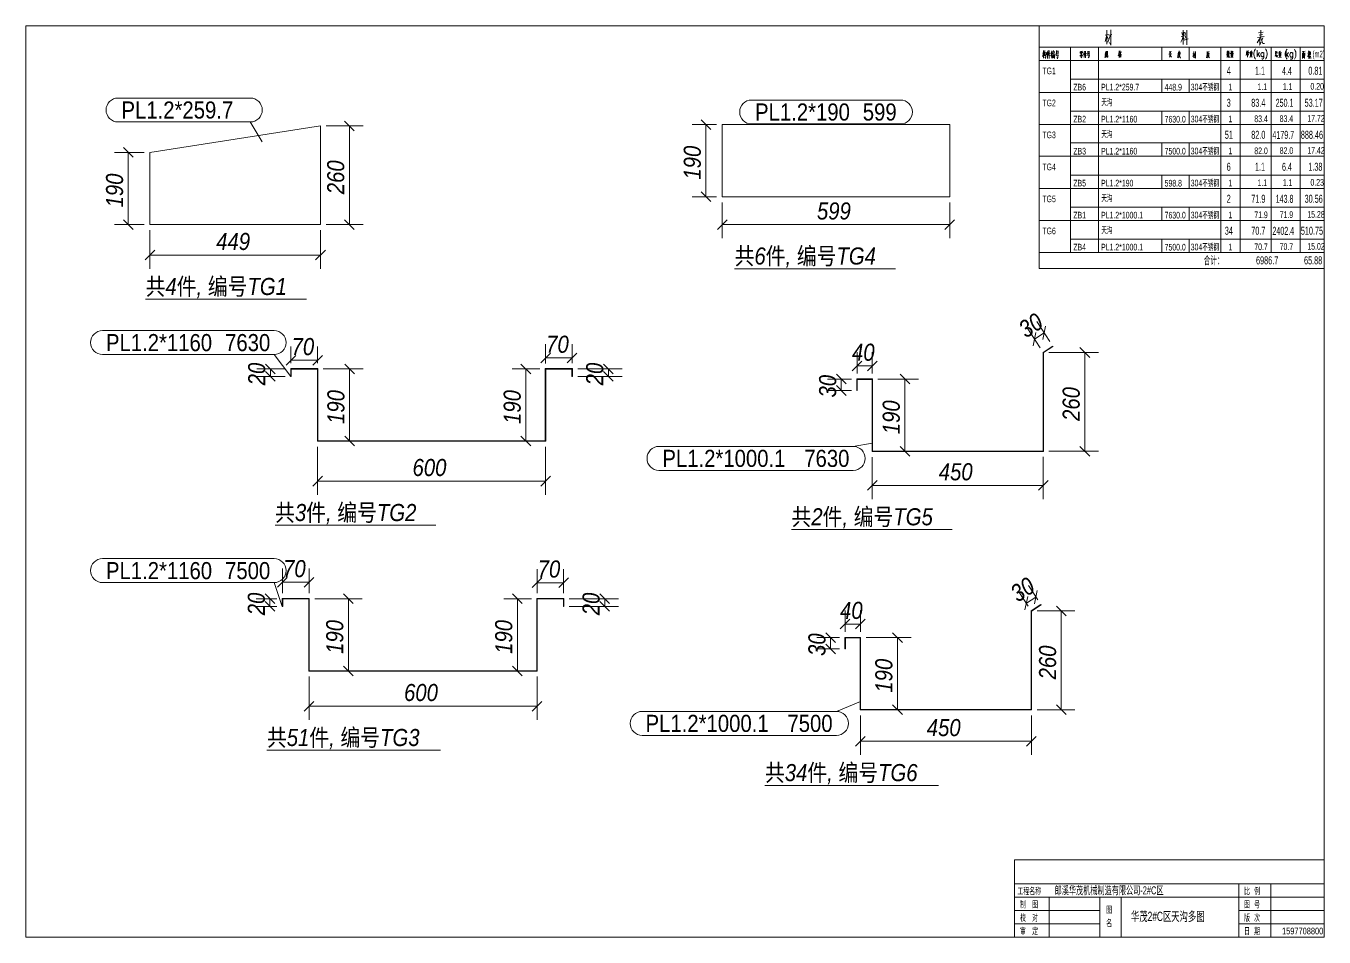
# Model space of a CAD drawing. Header units: millimetres. Extents: x 563 to 2432, y 35 to 580.
# Drawn here: x 1000.4 to 1228.1, y 35.3 to 195.2 of the extents above; entities that cross this region are included whole.
import ezdxf

# ---------------------------------------------------------------- set-up
doc = ezdxf.new("R2010")
doc.units = ezdxf.units.MM
doc.linetypes.add('XKITLINE00', pattern=[0])
for name, color, linetype, lineweight in [('DrawingSheet', 5, 'Continuous', 0), ('OtherObjectType', 1, 'Continuous', 0), ('Part', 2, 'Continuous', 0), ('PartMark', 3, 'Continuous', 0), ('Z-DIMENSIONS', 1, 'Continuous', 0)]:
    doc.layers.add(name, color=color, linetype=linetype, lineweight=lineweight)
doc.styles.add('Arial Italic', font='ariali.ttf')
doc.styles.add('Arial Narrow', font='arial.ttf')
doc.styles.add('宋体', font='arial.ttf')

msp = doc.modelspace()

# ---------------------------------------------------------------- linework, layer by layer
at = {"layer": 'DrawingSheet', "color": 5, "linetype": 'XKITLINE00', "lineweight": 0}
for p, q in [((1228.12, 195.16), (1000.36, 195.16)), ((1000.36, 195.16), (1000.36, 35.26)), ((1228.12, 35.26), (1228.12, 195.16)), ((1000.36, 35.26), (1228.12, 35.26))]:
    msp.add_line(p, q, dxfattribs=at)
at = {"layer": 'OtherObjectType', "color": 6, "linetype": 'XKITLINE00', "lineweight": 0}
for p, q in [((1178.14, 195.16), (1178.14, 189.12)), ((1178.14, 191.46), (1228.12, 191.46)), ((1183.66, 191.46), (1183.66, 189.12)), ((1188.53, 191.46), (1188.53, 189.12)), ((1199.67, 191.46), (1199.67, 189.12)), ((1204.44, 191.46), (1204.44, 189.12)), ((1210.01, 191.46), (1210.01, 189.12)), ((1213.43, 191.46), (1213.43, 189.12)), ((1218.86, 191.46), (1218.86, 189.12)), ((1223.91, 191.46), (1223.91, 189.12)), ((1178.14, 189.12), (1178.14, 185.85)), ((1228.12, 189.12), (1178.14, 189.12)), ((1183.66, 189.12), (1183.66, 185.85)), ((1188.53, 189.12), (1188.53, 185.85)), ((1210.01, 189.12), (1210.01, 185.85)), ((1213.43, 189.12), (1213.43, 185.85)), ((1218.86, 189.12), (1218.86, 185.85)), ((1223.91, 189.12), (1223.91, 185.85)), ((1178.14, 185.85), (1178.14, 183.51)), ((1183.66, 185.85), (1183.66, 183.51)), ((1183.66, 185.85), (1228.12, 185.85)), ((1188.53, 185.85), (1188.53, 183.51)), ((1199.67, 185.85), (1199.67, 183.51)), ((1204.44, 185.85), (1204.44, 183.51)), ((1210.01, 185.85), (1210.01, 183.51)), ((1213.43, 185.85), (1213.43, 183.51)), ((1218.86, 185.85), (1218.86, 183.51)), ((1223.91, 185.85), (1223.91, 183.51)), ((1178.14, 183.51), (1178.14, 180.23)), ((1228.12, 183.51), (1178.14, 183.51)), ((1183.66, 183.51), (1228.12, 183.51)), ((1183.66, 183.51), (1183.66, 180.23)), ((1188.53, 183.51), (1188.53, 180.23)), ((1210.01, 183.51), (1210.01, 180.23)), ((1213.43, 183.51), (1213.43, 180.23)), ((1218.86, 183.51), (1218.86, 180.23)), ((1223.91, 183.51), (1223.91, 180.23)), ((1178.14, 180.23), (1178.14, 177.89)), ((1183.66, 180.23), (1183.66, 177.89)), ((1183.66, 180.23), (1228.12, 180.23)), ((1188.53, 180.23), (1188.53, 177.89)), ((1199.67, 180.23), (1199.67, 177.89)), ((1204.44, 180.23), (1204.44, 177.89)), ((1210.01, 180.23), (1210.01, 177.89)), ((1213.43, 180.23), (1213.43, 177.89)), ((1218.86, 180.23), (1218.86, 177.89)), ((1223.91, 180.23), (1223.91, 177.89)), ((1178.14, 177.89), (1178.14, 174.62)), ((1228.12, 177.89), (1178.14, 177.89)), ((1183.66, 177.89), (1228.12, 177.89)), ((1183.66, 177.89), (1183.66, 174.62)), ((1188.53, 177.89), (1188.53, 174.62)), ((1210.01, 177.89), (1210.01, 174.62)), ((1213.43, 177.89), (1213.43, 174.62)), ((1218.86, 177.89), (1218.86, 174.62)), ((1223.91, 177.89), (1223.91, 174.62)), ((1178.14, 174.62), (1178.14, 172.28)), ((1183.66, 174.62), (1183.66, 172.28)), ((1183.66, 174.62), (1228.12, 174.62)), ((1188.53, 174.62), (1188.53, 172.28)), ((1199.67, 174.62), (1199.67, 172.28)), ((1204.44, 174.62), (1204.44, 172.28)), ((1210.01, 174.62), (1210.01, 172.28)), ((1213.43, 174.62), (1213.43, 172.28)), ((1218.86, 174.62), (1218.86, 172.28)), ((1223.91, 174.62), (1223.91, 172.28)), ((1178.14, 172.28), (1178.14, 169)), ((1228.12, 172.28), (1178.14, 172.28)), ((1183.66, 172.28), (1228.12, 172.28)), ((1183.66, 172.28), (1183.66, 169)), ((1188.53, 172.28), (1188.53, 169)), ((1210.01, 172.28), (1210.01, 169)), ((1213.43, 172.28), (1213.43, 169)), ((1218.86, 172.28), (1218.86, 169)), ((1223.91, 172.28), (1223.91, 169)), ((1178.14, 169), (1178.14, 166.66)), ((1183.66, 169), (1183.66, 166.66)), ((1183.66, 169), (1228.12, 169)), ((1188.53, 169), (1188.53, 166.66)), ((1199.67, 169), (1199.67, 166.66)), ((1204.44, 169), (1204.44, 166.66)), ((1210.01, 169), (1210.01, 166.66)), ((1213.43, 169), (1213.43, 166.66)), ((1218.86, 169), (1218.86, 166.66)), ((1223.91, 169), (1223.91, 166.66)), ((1178.14, 166.66), (1178.14, 163.38)), ((1228.12, 166.66), (1178.14, 166.66)), ((1183.66, 166.66), (1228.12, 166.66)), ((1183.66, 166.66), (1183.66, 163.38)), ((1188.53, 166.66), (1188.53, 163.38)), ((1210.01, 166.66), (1210.01, 163.38)), ((1213.43, 166.66), (1213.43, 163.38)), ((1218.86, 166.66), (1218.86, 163.38)), ((1223.91, 166.66), (1223.91, 163.38)), ((1178.14, 163.38), (1178.14, 161.04)), ((1183.66, 163.38), (1183.66, 161.04)), ((1183.66, 163.38), (1228.12, 163.38)), ((1188.53, 163.38), (1188.53, 161.04)), ((1199.67, 163.38), (1199.67, 161.04)), ((1204.44, 163.38), (1204.44, 161.04)), ((1210.01, 163.38), (1210.01, 161.04)), ((1213.43, 163.38), (1213.43, 161.04)), ((1218.86, 163.38), (1218.86, 161.04)), ((1223.91, 163.38), (1223.91, 161.04)), ((1178.14, 161.04), (1178.14, 157.77)), ((1228.12, 161.04), (1178.14, 161.04)), ((1183.66, 161.04), (1228.12, 161.04)), ((1183.66, 161.04), (1183.66, 157.77)), ((1188.53, 161.04), (1188.53, 157.77)), ((1210.01, 161.04), (1210.01, 157.77)), ((1213.43, 161.04), (1213.43, 157.77)), ((1218.86, 161.04), (1218.86, 157.77)), ((1223.91, 161.04), (1223.91, 157.77)), ((1178.14, 157.77), (1178.14, 155.43)), ((1183.66, 157.77), (1183.66, 155.43)), ((1183.66, 157.77), (1228.12, 157.77)), ((1188.53, 157.77), (1188.53, 155.43)), ((1199.67, 157.77), (1199.67, 155.43)), ((1204.44, 157.77), (1204.44, 155.43)), ((1210.01, 157.77), (1210.01, 155.43)), ((1213.43, 157.77), (1213.43, 155.43)), ((1218.86, 157.77), (1218.86, 155.43)), ((1223.91, 157.77), (1223.91, 155.43)), ((1178.14, 155.43), (1178.14, 152.62)), ((1178.14, 155.43), (1228.12, 155.43)), ((1183.66, 155.43), (1228.12, 155.43)), ((1178.14, 152.62), (1228.12, 152.62)), ((1124.7, 152.54), (1152.92, 152.54)), ((1021.35, 147.19), (1049.57, 147.19)), ((1044.07, 107.52), (1072.3, 107.52)), ((1134.68, 106.77), (1162.9, 106.77)), ((1042.64, 68.03), (1073.09, 68.03)), ((1130.02, 61.87), (1160.47, 61.87))]:
    msp.add_line(p, q, dxfattribs=at)
at = {"layer": 'OtherObjectType', "color": 2, "linetype": 'XKITLINE00', "lineweight": 0}
for p, q in [((1190.28, 193.68), (1189.73, 193.56)), ((1190.04, 191.94), (1190.04, 194.41)), ((1190.34, 193.53), (1190.91, 193.65)), ((1190.7, 194.49), (1190.7, 191.79)), ((1203.17, 194), (1203.26, 193.56)), ((1203.41, 194.41), (1203.41, 191.9)), ((1203.6, 194.06), (1203.48, 193.39)), ((1203.74, 194.02), (1203.84, 193.68)), ((1204.02, 191.85), (1204.02, 194.43)), ((1216.6, 193.94), (1217.47, 194.06)), ((1216.71, 193.56), (1217.34, 193.65)), ((1217.02, 194.43), (1217.02, 193.24)), ((1189.7, 192.46), (1190.04, 193.56)), ((1190.24, 192.98), (1190.04, 193.39)), ((1190.39, 192.81), (1190.17, 192.31)), ((1190.65, 193.59), (1190.39, 192.81)), ((1190.7, 191.79), (1190.46, 192.26)), ((1203.22, 192.78), (1203.01, 192.31)), ((1203.06, 193.3), (1203.65, 193.41)), ((1203.41, 193.35), (1203.22, 192.78)), ((1203.41, 193.24), (1203.58, 192.87)), ((1203.56, 192.66), (1204.28, 192.92)), ((1203.74, 193.48), (1203.86, 193.04)), ((1216.76, 192.78), (1216.38, 192.22)), ((1217.61, 193.3), (1216.45, 193.15)), ((1216.99, 193.21), (1216.76, 192.78)), ((1216.8, 191.81), (1217.11, 192.31)), ((1216.85, 192.87), (1216.85, 191.88)), ((1216.99, 193.15), (1217.39, 192.07)), ((1217.4, 193.07), (1217.19, 192.63)), ((1217.39, 192.07), (1217.65, 192.07)), ((1173.83, 48.83), (1228.12, 48.83)), ((1173.83, 48.83), (1173.83, 35.26)), ((1228.12, 48.83), (1228.12, 35.26)), ((1173.83, 35.26), (1228.12, 35.26))]:
    msp.add_line(p, q, dxfattribs=at)
at = {"layer": 'OtherObjectType', "color": 4, "linetype": 'XKITLINE00', "lineweight": 0}
for p, q in [((1178.7, 189.81), (1178.89, 190.4)), ((1179.02, 190.46), (1178.72, 190.4)), ((1178.89, 190.86), (1178.89, 189.5)), ((1178.89, 190.27), (1178.98, 190.15)), ((1179, 190.12), (1179.07, 190.43)), ((1179.2, 189.95), (1179.02, 189.89)), ((1179.05, 189.9), (1179.15, 190.3)), ((1179.07, 190.43), (1179.15, 190.86)), ((1179.07, 190.45), (1179.34, 190.51)), ((1179.26, 189.45), (1179.15, 189.7)), ((1179.24, 189.84), (1179.17, 190.05)), ((1179.3, 189.87), (1179.26, 189.45)), ((1179.34, 190.57), (1179.3, 189.87)), ((1179.69, 190.83), (1179.45, 190.12)), ((1179.6, 190.54), (1179.6, 189.46)), ((1179.67, 189.95), (1180.13, 190.01)), ((1179.77, 190.32), (1179.7, 190.04)), ((1179.8, 190.64), (1179.77, 190.32)), ((1179.78, 190.32), (1180.08, 190.36)), ((1179.92, 190.85), (1179.92, 189.42)), ((1180.23, 190.24), (1180.38, 190.32)), ((1180.43, 190.05), (1180.23, 189.93)), ((1180.23, 189.67), (1180.43, 189.87)), ((1180.38, 190.77), (1180.26, 190.26)), ((1180.43, 190.43), (1180.26, 189.95)), ((1180.47, 189.78), (1180.36, 189.49)), ((1180.51, 190.05), (1180.47, 189.78)), ((1180.54, 190.7), (1180.51, 190.05)), ((1180.81, 190.36), (1180.52, 190.32)), ((1180.54, 189.52), (1180.52, 190.18)), ((1180.54, 190.57), (1180.8, 190.61)), ((1180.54, 190.11), (1180.84, 190.15)), ((1180.6, 189.86), (1180.79, 189.89)), ((1180.64, 190.11), (1180.64, 189.59)), ((1180.65, 190.85), (1180.71, 190.67)), ((1180.73, 189.59), (1180.75, 190.14)), ((1180.81, 190.64), (1180.79, 190.36)), ((1180.84, 189.45), (1180.79, 189.58)), ((1180.86, 190.18), (1180.84, 189.45)), ((1181.01, 190.2), (1181.61, 190.26)), ((1181.49, 189.99), (1181.16, 189.93)), ((1181.18, 190.83), (1181.18, 190.33)), ((1181.18, 190.71), (1181.46, 190.76)), ((1181.49, 190.43), (1181.18, 190.4)), ((1181.23, 190.21), (1181.18, 189.95)), ((1181.36, 189.4), (1181.25, 189.65)), ((1181.49, 190.04), (1181.36, 189.4)), ((1181.49, 190.8), (1181.46, 190.43)), ((1185.42, 190.05), (1185.25, 189.84)), ((1185.34, 190.62), (1185.31, 190.38)), ((1185.34, 190.54), (1185.75, 190.6)), ((1185.37, 190.42), (1185.48, 190.45)), ((1185.37, 190.31), (1185.48, 190.33)), ((1185.38, 190.67), (1185.69, 190.72)), ((1185.55, 190.28), (1185.42, 190.05)), ((1185.45, 189.88), (1185.63, 189.92)), ((1185.46, 189.76), (1185.62, 189.58)), ((1185.49, 190.09), (1185.55, 189.97)), ((1185.65, 189.94), (1185.52, 189.69)), ((1185.53, 190.68), (1185.53, 190.32)), ((1185.53, 190.24), (1185.77, 189.92)), ((1185.58, 190.45), (1185.69, 190.47)), ((1185.58, 190.33), (1185.69, 190.36)), ((1185.76, 190.64), (1185.72, 190.45)), ((1185.77, 189.92), (1185.8, 189.92)), ((1186.08, 190.73), (1185.89, 190.14)), ((1186.01, 190.49), (1186.01, 189.6)), ((1186.1, 190.17), (1186.05, 189.93)), ((1186.08, 190), (1186.45, 190.05)), ((1186.13, 190.44), (1186.1, 190.17)), ((1186.17, 190.31), (1186.42, 190.34)), ((1186.28, 190.75), (1186.28, 189.56)), ((1186.55, 190.2), (1187.05, 190.25)), ((1186.94, 190.04), (1186.68, 189.98)), ((1186.69, 190.73), (1186.69, 190.32)), ((1186.69, 190.63), (1186.94, 190.65)), ((1186.94, 190.4), (1186.69, 190.38)), ((1186.73, 190.22), (1186.69, 190)), ((1186.84, 189.54), (1186.76, 189.75)), ((1186.96, 190.07), (1186.84, 189.54)), ((1186.94, 190.71), (1186.93, 190.4)), ((1189.74, 189.86), (1189.65, 189.62)), ((1189.91, 190.26), (1189.67, 190.21)), ((1189.69, 190.44), (1189.89, 190.48)), ((1189.8, 190.2), (1189.74, 189.86)), ((1189.89, 189.78), (1189.77, 189.64)), ((1189.79, 190.12), (1189.89, 189.9)), ((1189.83, 190.7), (1189.8, 190.2)), ((1189.99, 190.05), (1189.89, 189.78)), ((1189.95, 190.76), (1189.95, 190.08)), ((1190.14, 190.7), (1189.95, 190.67)), ((1190.04, 190.52), (1189.99, 190.05)), ((1190.05, 190.14), (1190.05, 189.73)), ((1190.05, 189.73), (1190.08, 189.68)), ((1190.08, 189.68), (1190.2, 189.68)), ((1190.12, 190.08), (1190.14, 190.75)), ((1190.2, 189.68), (1190.19, 189.95)), ((1192.16, 190.38), (1192.02, 189.91)), ((1192.05, 190.38), (1192.24, 190.43)), ((1192.16, 190.8), (1192.16, 189.65)), ((1192.16, 190.76), (1192.16, 189.64)), ((1192.16, 190.3), (1192.23, 190.14)), ((1192.35, 190.22), (1192.2, 189.99)), ((1192.36, 190.8), (1192.26, 190.36)), ((1192.32, 190.57), (1192.5, 190.61)), ((1192.32, 190.07), (1192.32, 189.64)), ((1192.32, 190.02), (1192.49, 190.04)), ((1192.32, 189.73), (1192.5, 189.76)), ((1192.33, 190.47), (1192.53, 190.07)), ((1192.4, 190.35), (1192.35, 190.22)), ((1192.51, 190.63), (1192.4, 190.35)), ((1192.49, 190.08), (1192.48, 189.76)), ((1192.53, 190.07), (1192.6, 190.07)), ((1200.88, 190.2), (1201.42, 190.27)), ((1201.19, 189.9), (1201.03, 189.67)), ((1201.06, 190.74), (1201.06, 189.7)), ((1201.19, 190.52), (1201.06, 190.34)), ((1201.13, 190.22), (1201.31, 189.74)), ((1201.28, 190.71), (1201.19, 190.52)), ((1201.31, 189.74), (1201.42, 189.76)), ((1202.48, 189.82), (1202.41, 189.61)), ((1202.54, 190.21), (1202.48, 189.82)), ((1202.49, 189.59), (1202.73, 189.81)), ((1202.56, 190.61), (1202.54, 190.21)), ((1202.56, 190.5), (1202.94, 190.57)), ((1202.57, 190.3), (1202.94, 190.35)), ((1202.64, 190.03), (1202.83, 190.07)), ((1202.64, 189.96), (1202.91, 189.59)), ((1202.67, 190.5), (1202.67, 190.12)), ((1202.67, 190.16), (1202.82, 190.18)), ((1202.7, 190.79), (1202.74, 190.58)), ((1202.73, 189.81), (1202.79, 189.92)), ((1202.79, 189.92), (1202.84, 190.1)), ((1202.8, 190.18), (1202.81, 190.52)), ((1202.91, 189.59), (1202.97, 189.59)), ((1205.1, 189.79), (1205.25, 190.28)), ((1205.36, 190.34), (1205.12, 190.28)), ((1205.25, 189.56), (1205.25, 190.66)), ((1205.34, 190.03), (1205.25, 190.21)), ((1205.41, 189.9), (1205.31, 189.69)), ((1205.38, 190.27), (1205.64, 190.32)), ((1205.52, 190.25), (1205.41, 189.9)), ((1205.54, 189.5), (1205.44, 189.7)), ((1205.54, 190.7), (1205.54, 189.5)), ((1207.57, 189.88), (1207.5, 189.57)), ((1207.6, 190.19), (1207.57, 189.88)), ((1207.61, 190.66), (1207.6, 190.19)), ((1207.94, 190.65), (1207.61, 190.53)), ((1207.73, 189.65), (1207.62, 189.54)), ((1207.63, 190.32), (1208.02, 190.41)), ((1207.69, 190.23), (1207.69, 189.81)), ((1207.92, 190.19), (1207.69, 190.14)), ((1207.78, 189.81), (1207.73, 189.65)), ((1207.81, 190.04), (1207.78, 189.81)), ((1207.8, 190.17), (1207.81, 190.55)), ((1207.83, 189.81), (1208, 189.55)), ((1207.93, 190.26), (1207.92, 189.79)), ((1211.2, 190.44), (1211.04, 190.09)), ((1211.07, 190.42), (1211.35, 190.48)), ((1211.07, 190.01), (1211.27, 190.08)), ((1211.18, 189.77), (1211.09, 189.66)), ((1211.11, 190.68), (1211.15, 190.5)), ((1211.19, 190.17), (1211.13, 189.89)), ((1211.13, 189.89), (1211.3, 189.77)), ((1211.24, 189.93), (1211.18, 189.77)), ((1211.2, 190.79), (1211.2, 190.19)), ((1211.2, 190.41), (1211.31, 190.24)), ((1211.28, 190.15), (1211.24, 189.93)), ((1211.3, 190.72), (1211.26, 190.46)), ((1211.39, 189.84), (1211.27, 189.64)), ((1211.36, 190.39), (1211.31, 190.14)), ((1211.33, 190.24), (1211.49, 189.69)), ((1211.39, 190.54), (1211.36, 190.39)), ((1211.36, 190.39), (1211.55, 190.42)), ((1211.42, 190.79), (1211.39, 190.54)), ((1211.44, 190.08), (1211.39, 189.84)), ((1211.47, 190.41), (1211.44, 190.08)), ((1211.49, 189.69), (1211.58, 189.69)), ((1211.68, 190.31), (1212.22, 190.35)), ((1211.71, 189.66), (1212.18, 189.7)), ((1211.8, 189.82), (1212.11, 189.84)), ((1211.83, 190.26), (1211.83, 189.91)), ((1211.83, 190.19), (1212.11, 190.22)), ((1212.11, 189.97), (1211.83, 189.95)), ((1211.84, 190.77), (1211.84, 190.4)), ((1211.84, 190.7), (1212.11, 190.72)), ((1211.84, 190.57), (1212.07, 190.59)), ((1212.11, 190.48), (1211.84, 190.45)), ((1211.87, 190.08), (1212.06, 190.09)), ((1211.97, 190.2), (1211.97, 189.69)), ((1212.12, 190.75), (1212.1, 190.48)), ((1212.12, 190.26), (1212.1, 189.97)), ((1214.41, 190.02), (1214.95, 190.08)), ((1214.54, 190.59), (1214.54, 190.14)), ((1214.84, 190.57), (1214.54, 190.52)), ((1214.54, 190.17), (1214.85, 190.21)), ((1214.58, 190.82), (1214.64, 190.6)), ((1214.58, 190.37), (1214.8, 190.39)), ((1214.7, 189.68), (1214.7, 190.54)), ((1214.8, 190.83), (1214.72, 190.57)), ((1214.85, 190.59), (1214.82, 190.21)), ((1215.05, 190.48), (1215.59, 190.57)), ((1215.59, 189.75), (1215.07, 189.7)), ((1215.33, 190.7), (1215.16, 190.63)), ((1215.16, 190.42), (1215.19, 189.98)), ((1215.18, 190.37), (1215.49, 190.41)), ((1215.47, 189.92), (1215.18, 189.88)), ((1215.51, 190.1), (1215.19, 190.06)), ((1215.2, 190.21), (1215.44, 190.24)), ((1215.44, 190.81), (1215.33, 190.7)), ((1215.33, 190.7), (1215.33, 189.73)), ((1215.5, 190.47), (1215.47, 190.11)), ((1215.85, 190.64), (1215.81, 190.36)), ((1215.81, 190.36), (1215.81, 190.14)), ((1215.81, 190.14), (1215.85, 189.86)), ((1215.93, 190.86), (1215.85, 190.64)), ((1215.85, 189.86), (1215.93, 189.64)), ((1216.02, 191.03), (1215.93, 190.86)), ((1215.93, 189.64), (1216.02, 189.47)), ((1216.1, 191.14), (1216.02, 191.03)), ((1216.02, 189.47), (1216.1, 189.36)), ((1216.39, 190.92), (1216.39, 189.75)), ((1216.81, 190.53), (1216.39, 189.97)), ((1216.56, 190.2), (1216.85, 189.75)), ((1217.1, 190.36), (1217.06, 190.2)), ((1217.06, 190.2), (1217.06, 190.08)), ((1217.06, 190.08), (1217.1, 189.92)), ((1217.19, 190.47), (1217.1, 190.36)), ((1217.1, 189.92), (1217.19, 189.8)), ((1217.27, 190.53), (1217.19, 190.47)), ((1217.19, 189.8), (1217.27, 189.75)), ((1217.27, 189.36), (1217.19, 189.42)), ((1217.39, 190.53), (1217.27, 190.53)), ((1217.27, 189.75), (1217.39, 189.75)), ((1217.39, 189.36), (1217.27, 189.36)), ((1217.47, 190.47), (1217.39, 190.53)), ((1217.39, 189.75), (1217.47, 189.8)), ((1217.47, 189.42), (1217.39, 189.36)), ((1217.56, 190.36), (1217.47, 190.47)), ((1217.47, 189.8), (1217.56, 189.92)), ((1217.52, 189.47), (1217.47, 189.42)), ((1217.56, 189.64), (1217.52, 189.47)), ((1217.56, 190.53), (1217.56, 189.64)), ((1217.85, 191.14), (1217.93, 191.03)), ((1217.93, 189.47), (1217.85, 189.36)), ((1217.93, 191.03), (1218.02, 190.86)), ((1218.02, 189.64), (1217.93, 189.47)), ((1218.02, 190.86), (1218.1, 190.64)), ((1218.1, 189.86), (1218.02, 189.64)), ((1218.1, 190.64), (1218.15, 190.36)), ((1218.15, 190.14), (1218.1, 189.86)), ((1218.15, 190.36), (1218.15, 190.14)), ((1219.6, 190.01), (1219.56, 189.83)), ((1219.6, 190.74), (1219.68, 190.56)), ((1219.6, 190.05), (1219.7, 189.83)), ((1219.61, 190.5), (1219.61, 190.13)), ((1219.61, 190.45), (1219.87, 190.49)), ((1219.85, 190.25), (1219.61, 190.21)), ((1219.7, 189.83), (1219.79, 189.73)), ((1219.71, 190.1), (1219.8, 189.96)), ((1219.85, 190.75), (1219.79, 190.49)), ((1219.79, 189.73), (1219.91, 189.67)), ((1219.87, 190.52), (1219.85, 190.25)), ((1219.91, 189.67), (1219.88, 189.9)), ((1219.9, 190.05), (1219.98, 189.87)), ((1220.11, 190.44), (1220.65, 190.52)), ((1220.65, 189.7), (1220.12, 189.65)), ((1220.39, 190.65), (1220.22, 190.58)), ((1220.22, 190.38), (1220.25, 189.94)), ((1220.23, 190.32), (1220.54, 190.36)), ((1220.53, 189.87), (1220.23, 189.83)), ((1220.57, 190.05), (1220.25, 190.01)), ((1220.26, 190.16), (1220.49, 190.19)), ((1220.5, 190.76), (1220.39, 190.65)), ((1220.39, 190.65), (1220.39, 189.69)), ((1220.56, 190.43), (1220.53, 190.07)), ((1221.37, 190.59), (1221.33, 190.31)), ((1221.33, 190.31), (1221.33, 190.1)), ((1221.33, 190.1), (1221.37, 189.82)), ((1221.45, 190.81), (1221.37, 190.59)), ((1221.37, 189.82), (1221.45, 189.59)), ((1221.54, 190.99), (1221.45, 190.81)), ((1221.45, 190.87), (1221.45, 189.7)), ((1221.87, 190.48), (1221.45, 189.92)), ((1221.45, 189.59), (1221.54, 189.42)), ((1221.63, 191.09), (1221.54, 190.99)), ((1221.54, 189.42), (1221.63, 189.31)), ((1221.61, 190.15), (1221.91, 189.7)), ((1222.16, 190.31), (1222.12, 190.15)), ((1222.12, 190.15), (1222.12, 190.04)), ((1222.12, 190.04), (1222.16, 189.87)), ((1222.24, 190.43), (1222.16, 190.31)), ((1222.16, 189.87), (1222.24, 189.76)), ((1222.32, 190.48), (1222.24, 190.43)), ((1222.24, 189.76), (1222.32, 189.7)), ((1222.32, 189.31), (1222.24, 189.37)), ((1222.45, 190.48), (1222.32, 190.48)), ((1222.32, 189.7), (1222.45, 189.7)), ((1222.45, 189.31), (1222.32, 189.31)), ((1222.53, 190.43), (1222.45, 190.48)), ((1222.45, 189.7), (1222.53, 189.76)), ((1222.53, 189.37), (1222.45, 189.31)), ((1222.62, 190.31), (1222.53, 190.43)), ((1222.53, 189.76), (1222.62, 189.87)), ((1222.58, 189.42), (1222.53, 189.37)), ((1222.62, 189.59), (1222.58, 189.42)), ((1222.62, 190.48), (1222.62, 189.59)), ((1222.91, 191.09), (1222.99, 190.99)), ((1222.99, 189.42), (1222.91, 189.31)), ((1222.99, 190.99), (1223.08, 190.81)), ((1223.08, 189.59), (1222.99, 189.42)), ((1223.08, 190.81), (1223.16, 190.59)), ((1223.16, 189.82), (1223.08, 189.59)), ((1223.16, 190.59), (1223.2, 190.31)), ((1223.2, 190.1), (1223.16, 189.82)), ((1223.2, 190.31), (1223.2, 190.1)), ((1224.79, 190.74), (1224.28, 190.66)), ((1224.35, 190.45), (1224.36, 189.45)), ((1224.72, 190.38), (1224.35, 190.32)), ((1224.36, 189.57), (1224.7, 189.63)), ((1224.47, 190.33), (1224.47, 189.6)), ((1224.56, 190.15), (1224.47, 190.12)), ((1224.47, 189.89), (1224.56, 189.93)), ((1224.5, 190.35), (1224.54, 190.71)), ((1224.6, 190.35), (1224.59, 189.61)), ((1224.7, 189.47), (1224.73, 190.47)), ((1225.36, 190.02), (1225.28, 189.75)), ((1225.3, 190.3), (1225.53, 190.36)), ((1225.51, 190.81), (1225.33, 190.53)), ((1225.43, 190.3), (1225.36, 190.02)), ((1225.43, 190.64), (1225.43, 189.42)), ((1225.43, 190.22), (1225.52, 190.04)), ((1225.62, 189.93), (1225.49, 189.4)), ((1225.57, 190.66), (1225.57, 190.04)), ((1225.57, 190.54), (1225.75, 190.6)), ((1225.75, 190.14), (1225.57, 190.09)), ((1225.72, 189.94), (1225.8, 189.45)), ((1225.76, 190.63), (1225.74, 190.14))]:
    msp.add_line(p, q, dxfattribs=at)
at = {"layer": 'OtherObjectType', "color": 3, "linetype": 'XKITLINE00', "lineweight": 0}
for p, q in [((1173.83, 44.62), (1228.12, 44.62)), ((1213.15, 44.62), (1213.15, 35.26)), ((1218.76, 44.62), (1218.76, 35.26)), ((1173.83, 42.28), (1228.12, 42.28)), ((1179.92, 42.28), (1179.92, 35.26)), ((1188.81, 42.28), (1188.81, 35.26)), ((1192.55, 42.28), (1192.55, 35.26)), ((1173.83, 39.94), (1188.81, 39.94)), ((1213.15, 39.94), (1228.12, 39.94)), ((1173.83, 37.6), (1188.81, 37.6)), ((1213.15, 37.6), (1228.12, 37.6))]:
    msp.add_line(p, q, dxfattribs=at)
at = {"layer": 'Part', "color": 2, "linetype": 'XKITLINE00', "lineweight": 0}
for p, q in [((1122.53, 177.86), (1162.45, 177.86)), ((1122.53, 165.19), (1122.53, 177.86)), ((1162.45, 177.86), (1162.45, 165.19)), ((1022.11, 172.98), (1052.04, 177.63)), ((1052.04, 177.63), (1052.04, 160.31)), ((1022.11, 160.31), (1022.11, 172.98)), ((1162.45, 165.19), (1122.53, 165.19)), ((1052.04, 160.31), (1022.11, 160.31)), ((1180.52, 138.97), (1178.82, 137.87)), ((1180.56, 138.91), (1180.52, 138.97)), ((1178.82, 120.55), (1178.82, 137.87)), ((1180.56, 138.91), (1178.9, 137.83)), ((1178.9, 120.47), (1178.9, 137.83)), ((1046.82, 135.02), (1051.57, 135.02)), ((1046.82, 135.02), (1046.82, 133.64)), ((1046.9, 134.94), (1051.49, 134.94)), ((1046.9, 134.94), (1046.9, 133.64)), ((1051.49, 134.94), (1051.49, 122.27)), ((1051.57, 122.35), (1051.57, 135.02)), ((1096.23, 135.02), (1091.49, 135.02)), ((1091.49, 135.02), (1091.49, 122.35)), ((1096.15, 134.94), (1091.57, 134.94)), ((1091.57, 134.94), (1091.57, 122.27)), ((1096.15, 134.94), (1096.15, 133.64)), ((1096.23, 135.02), (1096.23, 133.64)), ((1046.82, 133.64), (1046.9, 133.64)), ((1096.15, 133.64), (1096.23, 133.64)), ((1146.15, 133.22), (1146.15, 131.18)), ((1148.89, 133.22), (1146.15, 133.22)), ((1146.23, 133.14), (1146.23, 131.18)), ((1148.81, 133.14), (1146.23, 133.14)), ((1148.81, 120.47), (1148.81, 133.14)), ((1148.89, 120.55), (1148.89, 133.22)), ((1146.15, 131.18), (1146.23, 131.18)), ((1091.57, 122.27), (1051.49, 122.27)), ((1091.49, 122.35), (1051.57, 122.35)), ((1148.81, 120.47), (1178.9, 120.47)), ((1178.82, 120.55), (1148.89, 120.55)), ((1045.33, 94.67), (1050.08, 94.67)), ((1045.33, 94.67), (1045.33, 93.3)), ((1045.41, 94.59), (1050, 94.59)), ((1045.41, 94.59), (1045.41, 93.3)), ((1050, 94.59), (1050, 81.92)), ((1050.08, 82), (1050.08, 94.67)), ((1094.74, 94.67), (1090, 94.67)), ((1090, 94.67), (1090, 82)), ((1094.66, 94.59), (1090.08, 94.59)), ((1090.08, 94.59), (1090.08, 81.92)), ((1094.66, 94.59), (1094.66, 93.3)), ((1094.74, 94.67), (1094.74, 93.3)), ((1178.42, 93.61), (1176.73, 92.51)), ((1178.46, 93.55), (1176.81, 92.47)), ((1178.46, 93.55), (1178.42, 93.61)), ((1045.33, 93.3), (1045.41, 93.3)), ((1094.66, 93.3), (1094.74, 93.3)), ((1176.73, 75.19), (1176.73, 92.51)), ((1176.81, 75.11), (1176.81, 92.47)), ((1144.05, 87.86), (1144.05, 85.82)), ((1146.8, 87.86), (1144.05, 87.86)), ((1144.13, 87.78), (1144.13, 85.82)), ((1146.72, 87.78), (1144.13, 87.78)), ((1146.72, 75.11), (1146.72, 87.78)), ((1146.8, 75.19), (1146.8, 87.86)), ((1144.05, 85.82), (1144.13, 85.82)), ((1090, 82), (1050.08, 82)), ((1090.08, 81.92), (1050, 81.92)), ((1176.73, 75.19), (1146.8, 75.19)), ((1146.72, 75.11), (1176.81, 75.11))]:
    msp.add_line(p, q, dxfattribs=at)
at = {"layer": 'PartMark', "color": 1, "linetype": 'XKITLINE00', "lineweight": 0}
for p, q in [((1016.52, 182.51), (1039.72, 182.51)), ((1127.69, 182.16), (1153.79, 182.16)), ((1016.52, 178.31), (1039.72, 178.31)), ((1041.82, 174.82), (1039.72, 178.31)), ((1127.69, 177.96), (1153.79, 177.96)), ((1013.8, 141.69), (1043.9, 141.69)), ((1013.8, 137.49), (1043.9, 137.49)), ((1046.82, 133.64), (1043.9, 137.49)), ((1111.43, 121.37), (1145.52, 121.37)), ((1148.85, 121.94), (1145.52, 121.37)), ((1111.43, 117.17), (1145.52, 117.17)), ((1013.8, 101.67), (1043.9, 101.67)), ((1013.8, 97.47), (1043.9, 97.47)), ((1045.33, 93.3), (1043.9, 97.47)), ((1146.76, 76.58), (1142.57, 74.86)), ((1108.48, 74.86), (1142.57, 74.86)), ((1108.48, 70.66), (1142.57, 70.66))]:
    msp.add_line(p, q, dxfattribs=at)
for centre, start, end in [((1016.52, 180.41), 90, 270), ((1039.72, 180.41), 270, 90), ((1127.69, 180.06), 90, 270), ((1153.79, 180.06), 270, 90), ((1013.8, 139.59), 90, 270), ((1043.9, 139.59), 270, 90), ((1111.43, 119.27), 90, 270), ((1145.52, 119.27), 270, 90), ((1013.8, 99.57), 90, 270), ((1043.9, 99.57), 270, 90), ((1108.48, 72.76), 90, 270), ((1142.57, 72.76), 270, 90)]:
    msp.add_arc(centre, 2.1, start, end, dxfattribs=at)
at = {"layer": 'Z-DIMENSIONS', "color": 4, "linetype": 'XKITLINE00', "lineweight": 0}
for p, q in [((1056.27, 178.47), (1057.96, 176.78)), ((1121.53, 177.86), (1117.27, 177.86)), ((1118.82, 178.71), (1120.52, 177.01)), ((1119.67, 165.19), (1119.67, 177.86)), ((1053.04, 177.63), (1059.51, 177.63)), ((1057.11, 160.31), (1057.11, 177.63)), ((1017.46, 173.82), (1019.15, 172.13)), ((1021.11, 172.98), (1015.9, 172.98)), ((1018.3, 160.31), (1018.3, 172.98)), ((1121.53, 165.19), (1117.27, 165.19)), ((1118.82, 166.04), (1120.52, 164.35)), ((1122.53, 164.19), (1122.53, 157.89)), ((1162.45, 164.19), (1162.45, 157.89)), ((1021.11, 160.31), (1015.9, 160.31)), ((1017.46, 161.16), (1019.15, 159.46)), ((1053.04, 160.31), (1059.51, 160.31)), ((1056.27, 161.16), (1057.96, 159.46)), ((1123.38, 161.14), (1121.68, 159.44)), ((1122.53, 160.29), (1162.45, 160.29)), ((1163.3, 161.14), (1161.6, 159.44)), ((1022.11, 159.31), (1022.11, 152.54)), ((1052.04, 159.31), (1052.04, 152.54)), ((1022.96, 155.79), (1021.27, 154.09)), ((1022.11, 154.94), (1052.04, 154.94)), ((1052.89, 155.79), (1051.19, 154.09)), ((1178.32, 138.68), (1176.02, 142.2)), ((1177.58, 141.37), (1177.08, 139.02)), ((1177.33, 140.19), (1179.01, 141.29)), ((1179.99, 139.78), (1177.7, 143.3)), ((1179.25, 142.46), (1178.76, 140.11)), ((1091.53, 135.94), (1091.53, 139.3)), ((1096.19, 135.98), (1096.19, 139.3)), ((1047.71, 137.33), (1046.01, 135.64)), ((1046.86, 135.98), (1046.86, 138.89)), ((1052.38, 137.33), (1050.68, 135.64)), ((1051.53, 135.98), (1051.53, 138.89)), ((1092.38, 137.75), (1090.68, 136.05)), ((1091.53, 136.9), (1096.19, 136.9)), ((1097.04, 137.75), (1095.35, 136.05)), ((1146.19, 134.18), (1146.19, 137.9)), ((1148.85, 134.18), (1148.85, 137.9)), ((1179.86, 137.85), (1188.55, 137.85)), ((1185.3, 138.7), (1187, 137)), ((1186.15, 120.51), (1186.15, 137.85)), ((1045.86, 134.98), (1040.85, 134.98)), ((1042.4, 135.83), (1044.1, 134.13)), ((1042.4, 134.49), (1044.1, 132.8)), ((1043.25, 133.64), (1043.25, 134.98)), ((1046.86, 136.49), (1051.53, 136.49)), ((1052.53, 134.98), (1059.54, 134.98)), ((1056.29, 135.83), (1057.99, 134.13)), ((1057.14, 122.31), (1057.14, 134.98)), ((1090.53, 134.98), (1085.67, 134.98)), ((1087.22, 135.83), (1088.92, 134.13)), ((1088.07, 122.31), (1088.07, 134.98)), ((1097.19, 134.98), (1104.96, 134.98)), ((1101.71, 135.83), (1103.41, 134.13)), ((1101.71, 134.49), (1103.41, 132.8)), ((1102.56, 133.64), (1102.56, 134.98)), ((1147.04, 136.35), (1145.34, 134.65)), ((1146.19, 135.5), (1148.85, 135.5)), ((1149.7, 136.35), (1148.01, 134.65)), ((1045.86, 133.64), (1040.85, 133.64)), ((1097.19, 133.64), (1104.96, 133.64)), ((1145.19, 133.18), (1141.02, 133.18)), ((1142.57, 134.03), (1144.27, 132.33)), ((1143.42, 131.18), (1143.42, 133.18)), ((1149.85, 133.18), (1156.98, 133.18)), ((1153.73, 134.03), (1155.43, 132.33)), ((1154.58, 120.51), (1154.58, 133.18)), ((1145.19, 131.18), (1141.02, 131.18)), ((1142.57, 132.03), (1144.27, 130.33)), ((1056.29, 123.16), (1057.99, 121.46)), ((1087.22, 123.16), (1088.92, 121.46)), ((1051.53, 121.31), (1051.53, 112.87)), ((1052.53, 122.31), (1059.54, 122.31)), ((1090.57, 122.31), (1085.67, 122.31)), ((1091.53, 121.31), (1091.53, 112.87)), ((1153.73, 121.36), (1155.43, 119.67)), ((1185.3, 121.36), (1187, 119.67)), ((1148.85, 119.51), (1148.85, 112.12)), ((1149.85, 120.51), (1156.98, 120.51)), ((1178.86, 119.55), (1178.86, 112.12)), ((1179.86, 120.51), (1188.55, 120.51)), ((1052.38, 116.12), (1050.68, 114.42)), ((1051.53, 115.27), (1091.53, 115.27)), ((1092.38, 116.12), (1090.68, 114.42)), ((1149.7, 115.37), (1148.01, 113.67)), ((1148.85, 114.52), (1178.86, 114.52)), ((1179.71, 115.37), (1178.01, 113.67)), ((1046.22, 98.37), (1044.52, 96.67)), ((1045.37, 95.63), (1045.37, 99.92)), ((1050.89, 98.37), (1049.19, 96.67)), ((1050.04, 95.63), (1050.04, 99.92)), ((1090.89, 98.3), (1089.19, 96.6)), ((1090.04, 95.63), (1090.04, 99.85)), ((1095.55, 98.3), (1093.86, 96.6)), ((1094.7, 95.63), (1094.7, 99.85)), ((1045.37, 97.52), (1050.04, 97.52)), ((1090.04, 97.45), (1094.7, 97.45)), ((1176.22, 93.33), (1174.58, 95.85)), ((1177.9, 94.42), (1176.25, 96.94)), ((1177.81, 96.1), (1177.31, 93.76)), ((1044.37, 94.63), (1040.78, 94.63)), ((1042.33, 95.48), (1044.03, 93.78)), ((1042.33, 94.14), (1044.03, 92.45)), ((1043.18, 93.3), (1043.18, 94.63)), ((1051.04, 94.63), (1059.34, 94.63)), ((1056.09, 95.48), (1057.79, 93.78)), ((1056.94, 81.96), (1056.94, 94.63)), ((1089.04, 94.63), (1084.19, 94.63)), ((1085.75, 95.48), (1087.44, 93.78)), ((1086.59, 81.96), (1086.59, 94.63)), ((1095.7, 94.63), (1104.32, 94.63)), ((1101.07, 95.48), (1102.77, 93.78)), ((1101.07, 94.14), (1102.77, 92.45)), ((1101.92, 93.3), (1101.92, 94.63)), ((1176.13, 95.01), (1175.64, 92.66)), ((1175.89, 93.84), (1177.56, 94.93)), ((1044.37, 93.3), (1040.78, 93.3)), ((1095.7, 93.3), (1104.32, 93.3)), ((1144.09, 88.82), (1144.09, 92.59)), ((1146.76, 88.82), (1146.76, 92.59)), ((1177.77, 92.49), (1184.41, 92.49)), ((1181.17, 93.34), (1182.86, 91.64)), ((1182.01, 75.15), (1182.01, 92.49)), ((1144.94, 91.03), (1143.24, 89.34)), ((1144.09, 90.19), (1146.76, 90.19)), ((1147.61, 91.03), (1145.91, 89.34)), ((1143.09, 87.82), (1139.14, 87.82)), ((1140.69, 88.67), (1142.38, 86.97)), ((1140.69, 86.67), (1142.38, 84.97)), ((1141.54, 85.82), (1141.54, 87.82)), ((1147.76, 87.82), (1155.68, 87.82)), ((1152.43, 88.67), (1154.13, 86.97)), ((1153.28, 75.15), (1153.28, 87.82)), ((1143.09, 85.82), (1139.14, 85.82)), ((1056.09, 82.81), (1057.79, 81.11)), ((1085.75, 82.81), (1087.44, 81.11)), ((1050.04, 80.96), (1050.04, 73.38)), ((1051.04, 81.96), (1059.34, 81.96)), ((1089.04, 81.96), (1084.19, 81.96)), ((1090.04, 80.96), (1090.04, 73.38)), ((1050.89, 76.62), (1049.19, 74.93)), ((1050.04, 75.78), (1090.04, 75.78)), ((1090.89, 76.62), (1089.19, 74.93)), ((1152.43, 76), (1154.13, 74.31)), ((1181.17, 76), (1182.86, 74.31)), ((1146.76, 74.15), (1146.76, 67.22)), ((1147.76, 75.15), (1155.68, 75.15)), ((1176.77, 74.15), (1176.77, 67.22)), ((1177.77, 75.15), (1184.41, 75.15)), ((1147.61, 70.46), (1145.91, 68.77)), ((1146.76, 69.62), (1176.77, 69.62)), ((1177.61, 70.46), (1175.92, 68.77))]:
    msp.add_line(p, q, dxfattribs=at)
at = {"layer": 'Z-DIMENSIONS', "color": 3}
for p in [(1119.67, 177.86), (1057.11, 177.63), (1018.3, 172.98), (1119.67, 165.19), (1018.3, 160.31), (1057.11, 160.31), (1122.53, 160.29), (1162.45, 160.29), (1022.11, 154.94), (1052.04, 154.94), (1179.01, 141.29), (1177.33, 140.19), (1091.53, 136.9), (1096.19, 136.9), (1186.15, 137.85), (1043.25, 134.98), (1046.86, 136.49), (1051.53, 136.49), (1057.14, 134.98), (1088.07, 134.98), (1102.56, 134.98), (1146.19, 135.5), (1148.85, 135.5), (1043.25, 133.64), (1102.56, 133.64), (1143.42, 133.18), (1154.58, 133.18), (1143.42, 131.18), (1057.14, 122.31), (1088.07, 122.31), (1154.58, 120.51), (1186.15, 120.51), (1051.53, 115.27), (1091.53, 115.27), (1148.85, 114.52), (1178.86, 114.52), (1045.37, 97.52), (1050.04, 97.52), (1090.04, 97.45), (1094.7, 97.45), (1043.18, 94.63), (1056.94, 94.63), (1086.59, 94.63), (1101.92, 94.63), (1175.89, 93.84), (1177.56, 94.93), (1043.18, 93.3), (1101.92, 93.3), (1182.01, 92.49), (1144.09, 90.19), (1146.76, 90.19), (1141.54, 87.82), (1153.28, 87.82), (1141.54, 85.82), (1056.94, 81.96), (1086.59, 81.96), (1050.04, 75.78), (1090.04, 75.78), (1153.28, 75.15), (1182.01, 75.15), (1146.76, 69.62), (1176.77, 69.62)]:
    msp.add_point(p, dxfattribs=at)

# ---------------------------------------------------------------- texts
at = {"layer": 'OtherObjectType', "color": 4, "style": '宋体'}
for s, height, width, p in [('(m2)', 1.17, 0.51, (1226.11, 189.64)), ('4', 1.4, 0.595, (1211.04, 186.6)), ('1.1', 1.404, 0.595, (1216, 186.6)), ('0.81', 1.404, 0.595, (1225.36, 186.6)), ('3', 1.4, 0.595, (1211.04, 180.98)), ('83.4', 1.404, 0.595, (1215.35, 180.98)), ('53.17', 1.404, 0.595, (1224.71, 180.98)), ('51', 1.404, 0.595, (1210.71, 175.36)), ('82.0', 1.404, 0.595, (1215.35, 175.36)), ('888.46', 1.404, 0.595, (1224.05, 175.36)), ('6', 1.4, 0.595, (1211.04, 169.75)), ('1.1', 1.404, 0.595, (1216, 169.75)), ('1.38', 1.404, 0.595, (1225.36, 169.75)), ('2', 1.4, 0.595, (1211.04, 164.13)), ('71.9', 1.404, 0.595, (1215.35, 164.13)), ('30.56', 1.404, 0.595, (1224.71, 164.13)), ('34', 1.404, 0.595, (1210.71, 158.52)), ('70.7', 1.404, 0.595, (1215.35, 158.52)), ('510.75', 1.404, 0.595, (1224.05, 158.52)), ('工程名称', 1.17, 0.6375, (1174.3, 42.75)), ('比  例', 1.17, 0.6375, (1214.08, 42.75)), ('制   图', 1.17, 0.6375, (1174.77, 40.41)), ('图  号', 1.17, 0.6375, (1214.08, 40.41)), ('校   对', 1.17, 0.6375, (1174.77, 38.07)), ('图', 1.17, 0.6375, (1189.89, 39.47)), ('版  次', 1.17, 0.6375, (1214.08, 38.07)), ('审   定', 1.17, 0.6375, (1174.77, 35.73)), ('名', 1.17, 0.6375, (1189.89, 37.13)), ('日  期', 1.17, 0.6375, (1214.08, 35.73))]:
    msp.add_text(s, height=height, dxfattribs=dict(at, width=width)).set_placement(p)
at = {"layer": 'OtherObjectType', "color": 7, "style": '宋体'}
for s, height, width, p in [('TG1', 1.17, 0.595, (1178.7, 186.69)), ('ZB6', 1.17, 0.595, (1184.13, 183.84)), ('PL1.2*259.7', 1.17, 0.595, (1189, 183.84)), ('448.9', 1.17, 0.595, (1200.15, 183.83)), ('1', 1.17, 0.595, (1211.34, 183.88)), ('1.1', 1.17, 0.595, (1216.44, 183.9)), ('1.1', 1.17, 0.595, (1220.89, 183.93)), ('0.20', 1.17, 0.595, (1225.74, 183.98)), ('TG2', 1.17, 0.595, (1178.7, 181.07)), ('天沟', 1.17, 0.595, (1189.04, 181.21)), ('ZB2', 1.17, 0.595, (1184.13, 178.22)), ('PL1.2*1160', 1.17, 0.595, (1189, 178.22)), ('7630.0', 1.17, 0.595, (1200.15, 178.21)), ('1', 1.17, 0.595, (1211.34, 178.27)), ('83.4', 1.17, 0.595, (1215.89, 178.28)), ('83.4', 1.17, 0.595, (1220.34, 178.31)), ('17.72', 1.17, 0.595, (1225.19, 178.36)), ('TG3', 1.17, 0.595, (1178.7, 175.46)), ('天沟', 1.17, 0.595, (1189.04, 175.6)), ('ZB3', 1.17, 0.595, (1184.13, 172.6)), ('PL1.2*1160', 1.17, 0.595, (1189, 172.6)), ('7500.0', 1.17, 0.595, (1200.15, 172.6)), ('1', 1.17, 0.595, (1211.34, 172.65)), ('82.0', 1.17, 0.595, (1215.89, 172.66)), ('82.0', 1.17, 0.595, (1220.34, 172.7)), ('17.42', 1.17, 0.595, (1225.19, 172.74)), ('TG4', 1.17, 0.595, (1178.7, 169.84)), ('ZB5', 1.17, 0.595, (1184.13, 166.99)), ('PL1.2*190', 1.17, 0.595, (1189, 166.99)), ('598.8', 1.17, 0.595, (1200.15, 166.98)), ('1', 1.17, 0.595, (1211.34, 167.03)), ('1.1', 1.17, 0.595, (1216.44, 167.05)), ('1.1', 1.17, 0.595, (1220.89, 167.08)), ('0.23', 1.17, 0.595, (1225.74, 167.13)), ('TG5', 1.17, 0.595, (1178.7, 164.23)), ('天沟', 1.17, 0.595, (1189.04, 164.37)), ('ZB1', 1.17, 0.595, (1184.13, 161.37)), ('PL1.2*1000.1', 1.17, 0.595, (1189, 161.37)), ('7630.0', 1.17, 0.595, (1200.15, 161.37)), ('1', 1.17, 0.595, (1211.34, 161.42)), ('71.9', 1.17, 0.595, (1215.89, 161.43)), ('71.9', 1.17, 0.595, (1220.34, 161.46)), ('15.28', 1.17, 0.595, (1225.19, 161.51)), ('TG6', 1.17, 0.595, (1178.7, 158.61)), ('天沟', 1.17, 0.595, (1189.04, 158.75)), ('ZB4', 1.17, 0.595, (1184.13, 155.76)), ('PL1.2*1000.1', 1.17, 0.595, (1189, 155.76)), ('7500.0', 1.17, 0.595, (1200.15, 155.75)), ('合计：', 1.404, 0.595, (1207.01, 153.32)), ('1', 1.17, 0.595, (1211.34, 155.8)), ('70.7', 1.17, 0.595, (1215.89, 155.82)), ('70.7', 1.17, 0.595, (1220.34, 155.85)), ('15.02', 1.17, 0.595, (1225.19, 155.9)), ('郎溪华茂机械制造有限公司-2#C区', 1.404, 0.6375, (1180.85, 42.75)), ('华茂2#C区天沟多图', 1.638, 0.6375, (1194.25, 38.07)), ('1597708800', 1.17, 0.6375, (1220.75, 35.73))]:
    msp.add_text(s, height=height, dxfattribs=dict(at, width=width)).set_placement(p)
at = {"layer": 'OtherObjectType', "color": 6}
for s, height, style, width, p in [('4.4', 1.404, '宋体', 0.51, (1220.75, 186.58)), ('250.1', 1.404, '宋体', 0.51, (1219.63, 180.97)), ('4179.7', 1.404, '宋体', 0.51, (1219.06, 175.35)), ('6.4', 1.404, '宋体', 0.51, (1220.75, 169.74)), ('143.8', 1.404, '宋体', 0.51, (1219.63, 164.12)), ('2402.4', 1.404, '宋体', 0.51, (1219.06, 158.5)), ('共6件, 编号TG4', 3, 'Arial Italic', 0.85, (1124.7, 153.29)), ('6986.7', 1.404, '宋体', 0.595, (1216.19, 153.32)), ('65.88', 1.404, '宋体', 0.595, (1224.61, 153.32)), ('共4件, 编号TG1', 3, 'Arial Italic', 0.85, (1021.35, 147.94)), ('共3件, 编号TG2', 3, 'Arial Italic', 0.85, (1044.07, 108.27)), ('共2件, 编号TG5', 3, 'Arial Italic', 0.85, (1134.68, 107.52)), ('共51件, 编号TG3', 3, 'Arial Italic', 0.85, (1042.64, 68.78)), ('共34件, 编号TG6', 3, 'Arial Italic', 0.85, (1130.02, 62.62))]:
    msp.add_text(s, height=height, dxfattribs=dict(at, style=style, width=width)).set_placement(p)
at = {"layer": 'OtherObjectType', "color": 3, "style": '宋体', "width": 0.595}
for p in [(1204.73, 183.86), (1204.73, 178.24), (1204.73, 172.63), (1204.73, 167.01), (1204.73, 161.39), (1204.73, 155.78)]:
    msp.add_text('304不锈钢', height=1.17, dxfattribs=at).set_placement(p)
at = {"layer": 'PartMark', "color": 3, "style": 'Arial Narrow', "width": 0.85}
for s, p in [('PL1.2*259.7', (1017.12, 178.91)), ('PL1.2*190', (1128.29, 178.56)), ('599', (1147.19, 178.56)), ('PL1.2*1160', (1014.4, 138.09)), ('7630', (1035.3, 138.09)), ('PL1.2*1000.1', (1112.03, 117.77)), ('7630', (1136.92, 117.77)), ('PL1.2*1160', (1014.4, 98.07)), ('7500', (1035.3, 98.07)), ('PL1.2*1000.1', (1109.08, 71.26)), ('7500', (1133.97, 71.26))]:
    msp.add_text(s, height=3, dxfattribs=at).set_placement(p)
at = {"layer": 'Z-DIMENSIONS', "color": 3, "style": 'Arial Italic', "width": 0.85}
for s, rotation, p in [('190', 90.0002, (1118.77, 168.19)), ('260', 90.0002, (1056.21, 165.63)), ('190', 90.0002, (1017.4, 163.31)), ('30', 33.1055, (1175.81, 140.28)), ('20', 90.0002, (1042.35, 132.09)), ('20', 90.0002, (1101.66, 132.09)), ('30', 90.0002, (1142.52, 129.95)), ('190', 90.0002, (1056.24, 125.31)), ('190', 90.0002, (1087.17, 125.31)), ('260', 90.0002, (1185.25, 125.84)), ('190', 90.0002, (1153.68, 123.51)), ('30', 33.1055, (1174.37, 93.92)), ('20', 90.0002, (1042.28, 91.74)), ('20', 90.0002, (1101.02, 91.74)), ('190', 90.0002, (1056.04, 84.96)), ('190', 90.0002, (1085.69, 84.96)), ('30', 90.0002, (1140.64, 84.59)), ('260', 90.0002, (1181.11, 80.48)), ('190', 90.0002, (1152.38, 78.15))]:
    msp.add_text(s, height=3, rotation=rotation, dxfattribs=at).set_placement(p)
for s, p in [('599', (1139.15, 161.19)), ('449', (1033.74, 155.84)), ('70', (1046.97, 137.39)), ('70', (1091.64, 137.8)), ('40', (1145.3, 136.4)), ('600', (1068.19, 116.17)), ('450', (1160.52, 115.42)), ('70', (1045.48, 98.42)), ('70', (1090.15, 98.35)), ('40', (1143.2, 91.09)), ('600', (1066.7, 76.68)), ('450', (1158.42, 70.52))]:
    msp.add_text(s, height=3, dxfattribs=at).set_placement(p)

doc.saveas('drawing.dxf')
